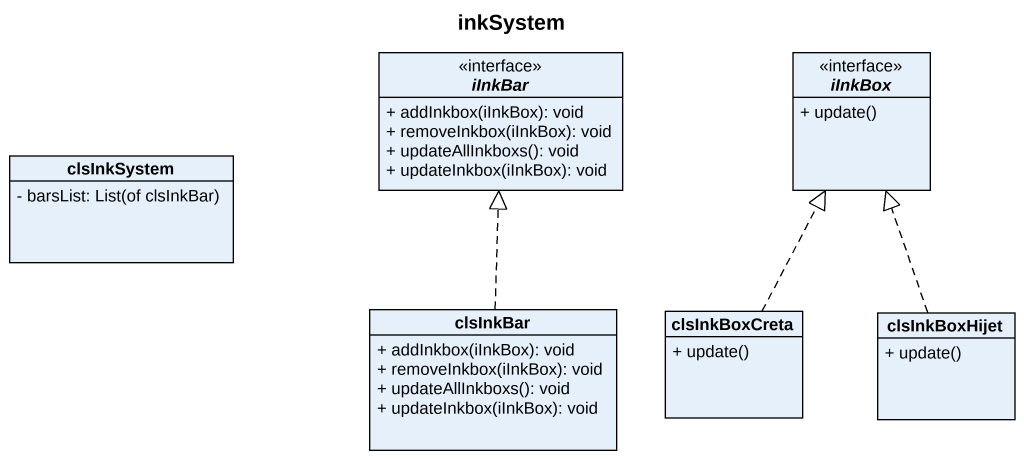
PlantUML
@startuml
title inkSystem
hide circle
hide empty members
skinparam classAttributeIconSize 0
interface iInkBar <<interface>> {
  + addInkbox(iInkBox): void
  + removeInkbox(iInkBox): void
  + updateAllInkboxs(): void
  + updateInkbox(iInkBox): void
}
interface iInkBox <<interface>> {
  + update()
}
class clsInkSystem {
  {field} - barsList: List(of clsInkBar)
}
class clsInkBar {
  + addInkbox(iInkBox): void
  + removeInkbox(iInkBox): void
  + updateAllInkboxs(): void
  + updateInkbox(iInkBox): void
}
class clsInkBoxCreta {
  + update()
}
class clsInkBoxHijet {
  + update()
}
clsInkBar .up.|> iInkBar
clsInkBoxCreta .up.|> iInkBox
clsInkBoxHijet .up.|> iInkBox
@enduml
